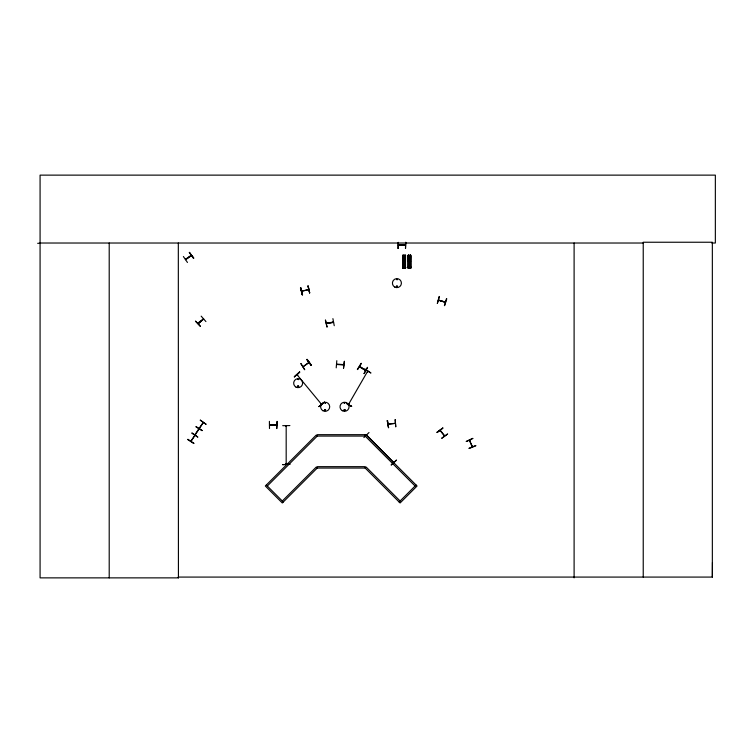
<?xml version="1.0" encoding="UTF-8"?>
<svg xmlns="http://www.w3.org/2000/svg" width="753" height="753" viewBox="0 0 753 753"><rect width="100%" height="100%" fill="white"/><g stroke="black" fill="none" stroke-linecap="round" stroke-linejoin="round"><path stroke-width="1.13" d="M711.83 243.021L715.35 243.021L715.35 175.129L40.078 175.129L40.078 577.871L178.423 577.871L178.329 577.08L712.347 577.08L712.451 562.519M367.342 371.794L367.605 371.201M359.558 366.72L365.6 370.476L365.139 369.817M360.16 367.078L359.718 366.419M336.205 367.85L336.807 360.678M343.528 368.368L344.385 361.214L343.481 368.358M469.684 440.806L469.787 440.091M472.479 446.717L472.244 446.134M393.819 462.248L393.075 461.862L393.763 462.088M185.379 259.38L186.095 259.277M190.688 255.681L191.29 255.267M286.168 463.434L286.422 464.234M297.764 379.324L298.489 379.625L297.84 379.248M297.727 386.411C298.64 388.284 298.583 384.764 297.727 386.637M324.458 410.14C326.52 407.872 325.164 412.766 324.599 409.82M344.159 403.043L344.893 402.846L344.243 403.222M345.175 410.31C344.14 407.618 343.453 412.475 345.251 410.14M396.219 286.488C398.271 284.625 396.916 288.295 396.351 286.818M396.445 286.366C397.273 288.267 397.584 284.86 396.483 286.488M297.049 374.796L297.689 375.013L296.983 374.655M321.38 403.636L321.757 404.145M286.46 464.083L286.168 463.509L286.178 464.234M301.699 291.176L308.589 289.67M439.168 296.447L437.408 303.431M437.314 303.403L439.47 296.531M444.392 305.567L446.491 298.687M444.647 305.643L446.783 298.772M349.006 404.116L348.79 404.568M367.935 371.389L367.662 371.897M326.416 323.301L327.207 323.159M199.065 429.05L195.215 434.858M297.689 375.107L297.228 374.552M297.539 386.176C298.386 388.83 299.045 384.971 297.821 385.969M298.706 386.854L298.772 386.355M308.711 289.557L301.765 291.157M194.989 434.622L198.877 428.739M286.178 425.709L286.178 464.159M472.442 446.651L469.458 440.251M269.499 424.824L276.633 425.229M398.309 244.791L399.015 244.763M404.728 245.073L405.5 244.791M185.483 259.258L191.196 255.305M348.658 404.662L349.025 404.06M333.598 322.444L326.51 323.253M332.854 322.086L333.504 322.049M333.475 322.303L326.538 323.526M348.47 404.474L367.662 371.229M357.647 369.591L361.374 363.435M357.336 369.403L361.148 363.294M364.057 373.601L367.558 367.304L364.085 373.62M343.669 364.64L336.713 364.085M187.921 439.281L193.916 443.272M195.959 426.857L202.058 430.678M191.13 441.23L194.971 435.243L190.838 441.164M199.357 428.608L203.291 422.527M198.707 323.31C196.185 323.508 204.609 318.453 202.896 319.253M325.437 403.316L325.061 402.657L325.249 403.382M344.206 409.792C344.3 411.75 345.439 409.218 344.441 409.726M345.109 410.46L343.923 410.31M191.347 255.625L185.577 259.54M363.887 437.587L369.008 432.533M391.268 464.968L396.539 460.055L391.202 464.902M267.315 486.014L317.239 436.1L316.241 435.102L265.338 486.014L282.3 502.976L317.211 468.065L365.196 468.065L400.107 502.976L417.068 486.014L366.165 435.102L365.177 436.1L415.091 486.014M282.3 500.999L316.222 467.076L317.211 468.065L317.211 466.662L365.196 466.662L365.196 468.065L366.184 467.076L400.107 500.999M399.118 501.987L416.08 485.026M201.173 316.156L205.917 321.569M203.555 319.018L198.303 323.602M198.199 323.752L203.677 319.018M200.43 326.303L195.451 321.098L200.354 326.369M299.6 371.982L294.319 376.886L299.581 371.954M294.31 376.876L299.779 372.189M324.468 402.027L318.952 406.648L324.656 402.262M321.503 404.898L318.886 406.573M437.051 432.297L442.877 428.052L437.032 432.269M437.248 432.542L442.849 428.015M441.842 438.218L447.659 433.954L441.813 438.18M183.393 256.528L187.459 262.468M185.549 259.663L191.488 255.531M193.709 258.119L189.304 252.415L193.737 258.1M306.857 359.51L311.29 365.196L306.904 359.482M309.041 362.626L303.139 366.636M445.381 301.972L438.425 300.108L445.145 302.245M397.019 279.777L396.718 279.052L397.095 279.702M469.044 448.242L475.708 445.531M469.138 448.487L475.821 445.814M388.237 423.911L395.278 423.365L388.106 424.363M365.497 370.438L359.426 366.702M300.795 287.825L302.273 294.875L300.748 287.834M309.624 292.908L308.137 285.858L309.615 292.908M398.459 244.753L405.443 245.196M405.359 245.111L398.403 245.064M276.549 425.144L269.47 425.069M409.368 267.569L409.5 268.134M332.901 318.623L334.247 325.701M326.491 323.282L333.344 322.002M327.066 326.962L325.418 319.95L326.971 326.981M308.843 362.362L303.167 366.711M387.24 420.616L388.595 427.695L387.268 420.607M395.73 426.735L395.165 419.543L395.777 426.725M397.085 287.119L396.596 287.053M325.155 409.651C324.204 411.552 326.049 409.331 325.578 410.027M393.64 462.427L366.626 435.055M393.555 462.38L393.151 461.994M282.704 425.68L289.896 425.577M286.422 425.774L286.178 426.499L286.422 425.699M37.65 243.304L40.078 243.294M40.078 243.021L643.231 243.021M398.281 245.196L405.528 245.196M397.942 248.509L398.309 242.344L398.205 248.509M408.07 255.295L410.658 255.295L410.658 268.284M402.959 256.613L405.359 256.613M408.258 256.613L410.658 256.613M402.959 257.498L405.359 257.498M408.258 257.498L410.658 257.498M402.959 258.816L405.359 258.816M408.258 258.816L410.658 258.816M402.959 259.983L405.359 259.983M408.258 259.983L410.658 259.983M402.959 261.3L405.359 261.3M408.258 261.3L410.658 261.3M402.959 266.967L405.359 266.967M408.258 266.967L410.658 266.967M402.563 267.334L405.763 267.334M407.853 267.334L411.053 267.334M402.563 267.437L405.763 267.437M407.853 267.437L411.053 267.437M405.547 268.284L402.77 268.294L402.77 255.295L405.359 255.295L405.359 268.284M269.47 425.229L276.718 425.229M269.499 428.542L269.395 421.351M276.699 428.542L277.095 421.351L276.793 428.542M444.439 435.987L439.968 430.377M336.516 364.471L343.735 364.979M438.378 300.174L445.305 302.292M359.765 366.485L365.61 370.137M346.314 403.326L351.67 406.375L347.914 404.662M347.152 403.928L351.623 406.469M196.119 426.603L202.19 430.471M192.034 432.928L197.879 437.145L191.864 433.191M187.723 439.583L193.766 443.498M440.298 430.33L444.656 435.771M286.46 463.584L286.422 464.159M266.327 485.026L283.288 501.987M321.079 403.787L321.503 404.286L297.03 374.712M307.158 359.303L311.271 365.214M306.942 359.454L311.045 365.365M189.389 252.359L193.427 258.317M472.093 446.736L469.43 440.185M203.216 422.499L199.121 428.316M307.845 285.933L309.709 292.879M300.701 287.844L302.565 294.8M300.447 287.919L302.301 294.865M387.588 420.569L388.492 427.704M712.347 577.08L712.347 242.24L643.231 242.24L643.231 577.08M574.106 243.021L574.106 577.871M410.63 255.286L410.526 268.284L410.376 255.286M410.319 255.286L410.216 268.284M410.169 255.286L410.065 268.284L409.999 255.286L410.846 255.286L410.846 268.284L408.07 268.294L408.126 255.295M408.86 255.295L408.917 268.294M408.747 255.295L408.728 268.294M408.597 255.295L408.55 268.294M408.39 255.295L408.437 268.294M408.286 255.295L408.258 268.294M405.867 242.344L405.5 248.509L405.603 242.344M405.49 268.284L405.547 255.286L404.7 255.286L404.766 268.284M405.18 255.286L405.17 268.284M405.086 255.286L405.067 268.284M404.888 255.286L404.869 268.284M403.617 255.295L403.608 268.294M403.448 268.294L403.429 255.295L403.297 268.294M403.147 255.295L403.241 268.294M402.959 255.295L402.987 268.294L402.836 255.295M178.32 243.021L178.423 577.871M109.204 243.021L109.204 577.871M403.646 260.51C404.295 262.543 405.227 259.07 403.646 260.51M408.935 260.51C409.594 262.543 410.526 259.07 408.935 260.51M364.885 369.102L370.937 373.008L364.866 369.13M200.307 420.146L206.153 424.344L200.289 420.174M300.946 363.624L304.73 369.761L300.908 363.652M472.809 438.406L466.295 441.484L472.809 438.406M289.896 464.215L282.704 464.657L289.896 464.215M365.196 434.679L317.211 434.679L317.211 436.081L365.196 436.081L365.196 434.679M295.901 387.051A4.49 4.49 0 0 0 302.631 383.164A4.49 4.49 0 0 0 295.901 379.277A4.49 4.49 0 0 0 295.901 387.051M342.276 410.714A4.556 4.556 0 0 0 349.1 406.78A4.556 4.556 0 0 0 342.276 402.836A4.556 4.556 0 0 0 342.276 410.714M322.886 410.714A4.556 4.556 0 0 0 329.71 406.78A4.556 4.556 0 0 0 322.886 402.836A4.556 4.556 0 0 0 322.886 410.714M394.666 287.025A4.499 4.499 0 0 0 401.415 283.128A4.499 4.499 0 0 0 394.666 279.231A4.499 4.499 0 0 0 394.666 287.025"/></g></svg>
